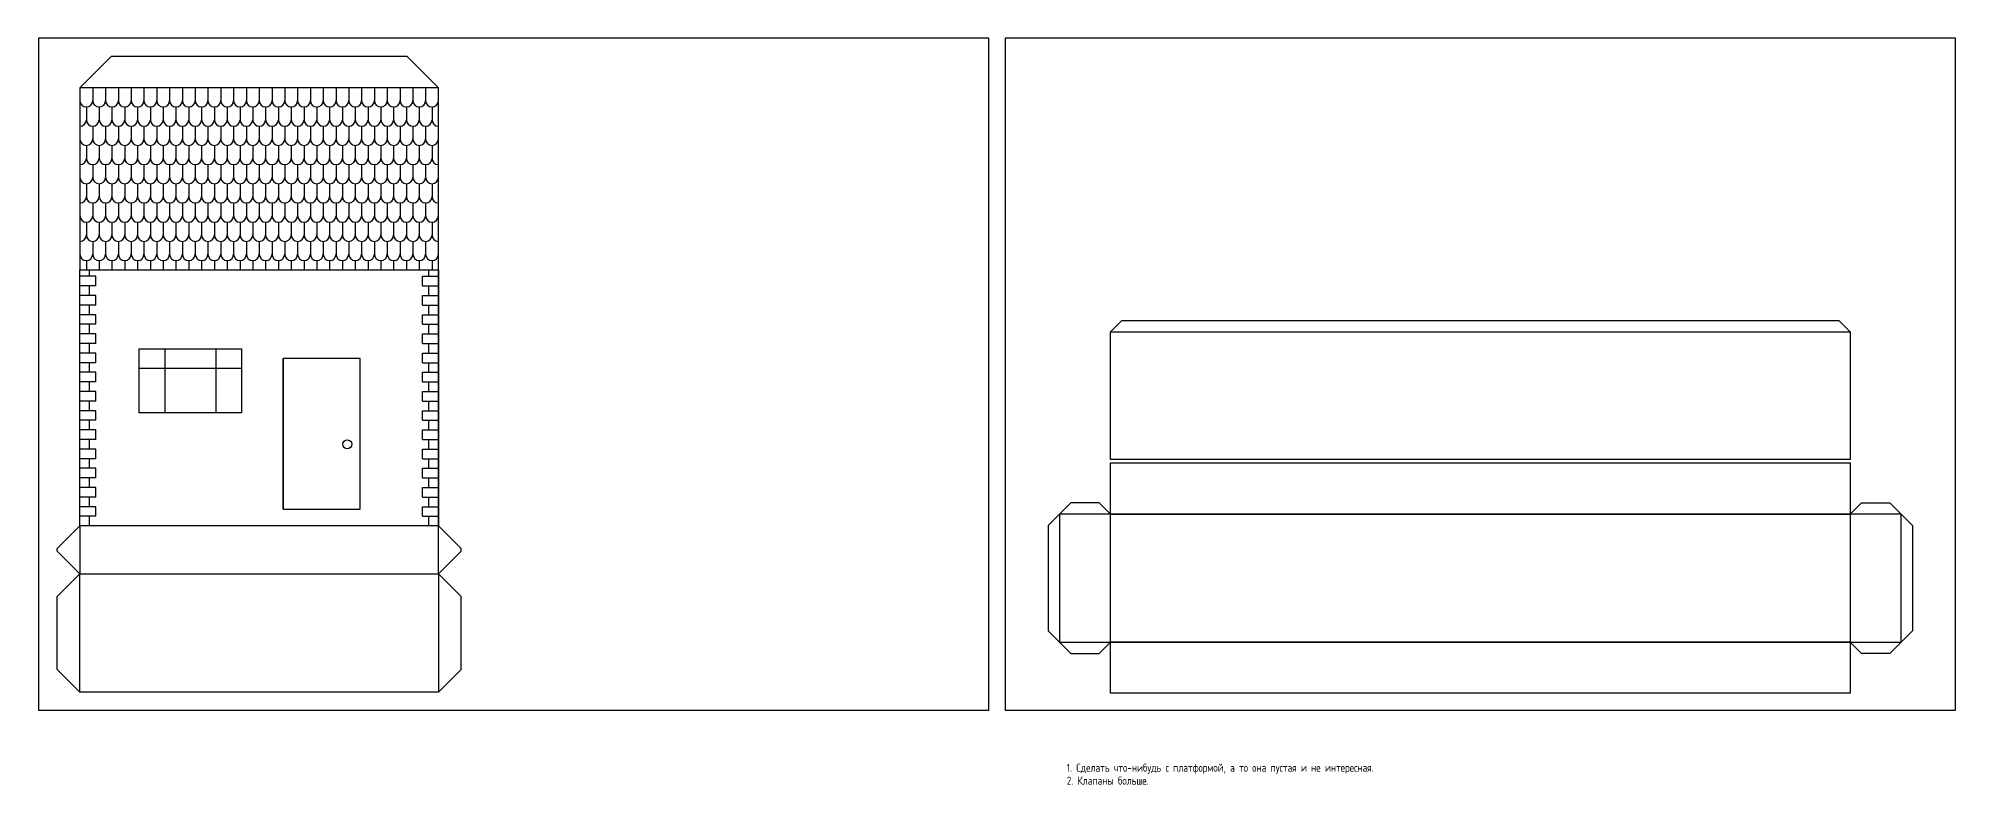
# Model space of a CAD drawing. Header units: millimetres. Extents: x 2310 to 3293, y 1886 to 2149.
# Drawn here: x 2694 to 3293, y 1915 to 2149 of the extents above; entities that cross this region are included whole.
import ezdxf

# ---------------------------------------------------------------- set-up
doc = ezdxf.new("R2010")
doc.units = ezdxf.units.MM
doc.styles.add('TextStyle01', font='romans.shx', dxfattribs={"width": 0.8})

msp = doc.modelspace()

# ---------------------------------------------------------------- linework, layer by layer
for p, q in [((2706.549, 2133.058), (2716.394, 2142.904)), ((2716.394, 2142.904), (2808.703, 2142.904)), ((2808.703, 2142.904), (2818.549, 2133.058)), ((2710.549, 2133.058), (2710.549, 2129.058)), ((2714.549, 2133.058), (2714.549, 2129.058)), ((2718.549, 2133.058), (2718.549, 2129.058)), ((2722.549, 2133.058), (2722.549, 2129.058)), ((2726.549, 2133.058), (2726.549, 2129.058)), ((2730.549, 2133.058), (2730.549, 2129.058)), ((2734.549, 2133.058), (2734.549, 2129.058)), ((2738.549, 2133.058), (2738.549, 2129.058)), ((2742.549, 2133.058), (2742.549, 2129.058)), ((2746.549, 2133.058), (2746.549, 2129.058)), ((2750.549, 2133.058), (2750.549, 2129.058)), ((2754.549, 2133.058), (2754.549, 2129.058)), ((2758.549, 2133.058), (2758.549, 2129.058)), ((2762.549, 2133.058), (2762.549, 2129.058)), ((2766.549, 2133.058), (2766.549, 2129.058)), ((2770.549, 2133.058), (2770.549, 2129.058)), ((2774.549, 2133.058), (2774.549, 2129.058)), ((2778.549, 2133.058), (2778.549, 2129.058)), ((2782.549, 2133.058), (2782.549, 2129.058)), ((2786.549, 2133.058), (2786.549, 2129.058)), ((2790.549, 2133.058), (2790.549, 2129.058)), ((2794.549, 2133.058), (2794.549, 2129.058)), ((2798.549, 2133.058), (2798.549, 2129.058)), ((2802.549, 2133.058), (2802.549, 2129.058)), ((2806.549, 2133.058), (2806.549, 2129.058)), ((2810.549, 2133.058), (2810.549, 2129.058)), ((2814.549, 2133.058), (2814.549, 2129.058)), ((2708.549, 2127.058), (2708.549, 2123.058)), ((2712.549, 2127.058), (2712.549, 2123.058)), ((2716.549, 2127.058), (2716.549, 2123.058)), ((2720.549, 2127.058), (2720.549, 2123.058)), ((2724.549, 2127.058), (2724.549, 2123.058)), ((2728.549, 2127.058), (2728.549, 2123.058)), ((2732.549, 2127.058), (2732.549, 2123.058)), ((2736.549, 2127.058), (2736.549, 2123.058)), ((2740.549, 2127.058), (2740.549, 2123.058)), ((2744.549, 2127.058), (2744.549, 2123.058)), ((2748.549, 2127.058), (2748.549, 2123.058)), ((2752.549, 2127.058), (2752.549, 2123.058)), ((2756.549, 2127.058), (2756.549, 2123.058)), ((2760.549, 2127.058), (2760.549, 2123.058)), ((2764.549, 2127.058), (2764.549, 2123.058)), ((2768.549, 2127.058), (2768.549, 2123.058)), ((2772.549, 2127.058), (2772.549, 2123.058)), ((2776.549, 2127.058), (2776.549, 2123.058)), ((2780.549, 2127.058), (2780.549, 2123.058)), ((2784.549, 2127.058), (2784.549, 2123.058)), ((2788.549, 2127.058), (2788.549, 2123.058)), ((2792.549, 2127.058), (2792.549, 2123.058)), ((2796.549, 2127.058), (2796.549, 2123.058)), ((2800.549, 2127.058), (2800.549, 2123.058)), ((2804.549, 2127.058), (2804.549, 2123.058)), ((2808.549, 2127.058), (2808.549, 2123.058)), ((2812.549, 2127.058), (2812.549, 2123.058)), ((2816.549, 2127.058), (2816.549, 2123.058)), ((2710.549, 2121.058), (2710.549, 2117.058)), ((2714.549, 2121.058), (2714.549, 2117.058)), ((2718.549, 2121.058), (2718.549, 2117.058)), ((2722.549, 2121.058), (2722.549, 2117.058)), ((2726.549, 2121.058), (2726.549, 2117.058)), ((2730.549, 2121.058), (2730.549, 2117.058)), ((2734.549, 2121.058), (2734.549, 2117.058)), ((2738.549, 2121.058), (2738.549, 2117.058)), ((2742.549, 2121.058), (2742.549, 2117.058)), ((2746.549, 2121.058), (2746.549, 2117.058)), ((2750.549, 2121.058), (2750.549, 2117.058)), ((2754.549, 2121.058), (2754.549, 2117.058)), ((2758.549, 2121.058), (2758.549, 2117.058)), ((2762.549, 2121.058), (2762.549, 2117.058)), ((2766.549, 2121.058), (2766.549, 2117.058)), ((2770.549, 2121.058), (2770.549, 2117.058)), ((2774.549, 2121.058), (2774.549, 2117.058)), ((2778.549, 2121.058), (2778.549, 2117.058)), ((2782.549, 2121.058), (2782.549, 2117.058)), ((2786.549, 2121.058), (2786.549, 2117.058)), ((2790.549, 2121.058), (2790.549, 2117.058)), ((2794.549, 2121.058), (2794.549, 2117.058)), ((2798.549, 2121.058), (2798.549, 2117.058)), ((2802.549, 2121.058), (2802.549, 2117.058)), ((2806.549, 2121.058), (2806.549, 2117.058)), ((2810.549, 2121.058), (2810.549, 2117.058)), ((2814.549, 2121.058), (2814.549, 2117.058)), ((2708.549, 2115.058), (2708.549, 2111.058)), ((2712.549, 2115.058), (2712.549, 2111.058)), ((2716.549, 2115.058), (2716.549, 2111.058)), ((2720.549, 2115.058), (2720.549, 2111.058)), ((2724.549, 2115.058), (2724.549, 2111.058)), ((2728.549, 2115.058), (2728.549, 2111.058)), ((2732.549, 2115.058), (2732.549, 2111.058)), ((2736.549, 2115.058), (2736.549, 2111.058)), ((2740.549, 2115.058), (2740.549, 2111.058)), ((2744.549, 2115.058), (2744.549, 2111.058)), ((2748.549, 2115.058), (2748.549, 2111.058)), ((2752.549, 2115.058), (2752.549, 2111.058)), ((2756.549, 2115.058), (2756.549, 2111.058)), ((2760.549, 2115.058), (2760.549, 2111.058)), ((2764.549, 2115.058), (2764.549, 2111.058)), ((2768.549, 2115.058), (2768.549, 2111.058)), ((2772.549, 2115.058), (2772.549, 2111.058)), ((2776.549, 2115.058), (2776.549, 2111.058)), ((2780.549, 2115.058), (2780.549, 2111.058)), ((2784.549, 2115.058), (2784.549, 2111.058)), ((2788.549, 2115.058), (2788.549, 2111.058)), ((2792.549, 2115.058), (2792.549, 2111.058)), ((2796.549, 2115.058), (2796.549, 2111.058)), ((2800.549, 2115.058), (2800.549, 2111.058)), ((2804.549, 2115.058), (2804.549, 2111.058)), ((2808.549, 2115.058), (2808.549, 2111.058)), ((2812.549, 2115.058), (2812.549, 2111.058)), ((2816.549, 2115.058), (2816.549, 2111.058)), ((2710.549, 2109.058), (2710.549, 2105.058)), ((2714.549, 2109.058), (2714.549, 2105.058)), ((2718.549, 2109.058), (2718.549, 2105.058)), ((2722.549, 2109.058), (2722.549, 2105.058)), ((2726.549, 2109.058), (2726.549, 2105.058)), ((2730.549, 2109.058), (2730.549, 2105.058)), ((2734.549, 2109.058), (2734.549, 2105.058)), ((2738.549, 2109.058), (2738.549, 2105.058)), ((2742.549, 2109.058), (2742.549, 2105.058)), ((2746.549, 2109.058), (2746.549, 2105.058)), ((2750.549, 2109.058), (2750.549, 2105.058)), ((2754.549, 2109.058), (2754.549, 2105.058)), ((2758.549, 2109.058), (2758.549, 2105.058)), ((2762.549, 2109.058), (2762.549, 2105.058)), ((2766.549, 2109.058), (2766.549, 2105.058)), ((2770.549, 2109.058), (2770.549, 2105.058)), ((2774.549, 2109.058), (2774.549, 2105.058)), ((2778.549, 2109.058), (2778.549, 2105.058)), ((2782.549, 2109.058), (2782.549, 2105.058)), ((2786.549, 2109.058), (2786.549, 2105.058)), ((2790.549, 2109.058), (2790.549, 2105.058)), ((2794.549, 2109.058), (2794.549, 2105.058)), ((2798.549, 2109.058), (2798.549, 2105.058)), ((2802.549, 2109.058), (2802.549, 2105.058)), ((2806.549, 2109.058), (2806.549, 2105.058)), ((2810.549, 2109.058), (2810.549, 2105.058)), ((2814.549, 2109.058), (2814.549, 2105.058)), ((2708.549, 2103.058), (2708.549, 2099.058)), ((2712.549, 2103.058), (2712.549, 2099.058)), ((2716.549, 2103.058), (2716.549, 2099.058)), ((2720.549, 2103.058), (2720.549, 2099.058)), ((2724.549, 2103.058), (2724.549, 2099.058)), ((2728.549, 2103.058), (2728.549, 2099.058)), ((2732.549, 2103.058), (2732.549, 2099.058)), ((2736.549, 2103.058), (2736.549, 2099.058)), ((2740.549, 2103.058), (2740.549, 2099.058)), ((2744.549, 2103.058), (2744.549, 2099.058)), ((2748.549, 2103.058), (2748.549, 2099.058)), ((2752.549, 2103.058), (2752.549, 2099.058)), ((2756.549, 2103.058), (2756.549, 2099.058)), ((2760.549, 2103.058), (2760.549, 2099.058)), ((2764.549, 2103.058), (2764.549, 2099.058)), ((2768.549, 2103.058), (2768.549, 2099.058)), ((2772.549, 2103.058), (2772.549, 2099.058)), ((2776.549, 2103.058), (2776.549, 2099.058)), ((2780.549, 2103.058), (2780.549, 2099.058)), ((2784.549, 2103.058), (2784.549, 2099.058)), ((2788.549, 2103.058), (2788.549, 2099.058)), ((2792.549, 2103.058), (2792.549, 2099.058)), ((2796.549, 2103.058), (2796.549, 2099.058)), ((2800.549, 2103.058), (2800.549, 2099.058)), ((2804.549, 2103.058), (2804.549, 2099.058)), ((2808.549, 2103.058), (2808.549, 2099.058)), ((2812.549, 2103.058), (2812.549, 2099.058)), ((2816.549, 2103.058), (2816.549, 2099.058)), ((2710.549, 2097.058), (2710.549, 2093.058)), ((2714.549, 2097.058), (2714.549, 2093.058)), ((2718.549, 2097.058), (2718.549, 2093.058)), ((2722.549, 2097.058), (2722.549, 2093.058)), ((2726.549, 2097.058), (2726.549, 2093.058)), ((2730.549, 2097.058), (2730.549, 2093.058)), ((2734.549, 2097.058), (2734.549, 2093.058)), ((2738.549, 2097.058), (2738.549, 2093.058)), ((2742.549, 2097.058), (2742.549, 2093.058)), ((2746.549, 2097.058), (2746.549, 2093.058)), ((2750.549, 2097.058), (2750.549, 2093.058)), ((2754.549, 2097.058), (2754.549, 2093.058)), ((2758.549, 2097.058), (2758.549, 2093.058)), ((2762.549, 2097.058), (2762.549, 2093.058)), ((2766.549, 2097.058), (2766.549, 2093.058)), ((2770.549, 2097.058), (2770.549, 2093.058)), ((2774.549, 2097.058), (2774.549, 2093.058)), ((2778.549, 2097.058), (2778.549, 2093.058)), ((2782.549, 2097.058), (2782.549, 2093.058)), ((2786.549, 2097.058), (2786.549, 2093.058)), ((2790.549, 2097.058), (2790.549, 2093.058)), ((2794.549, 2097.058), (2794.549, 2093.058)), ((2798.549, 2097.058), (2798.549, 2093.058)), ((2802.549, 2097.058), (2802.549, 2093.058)), ((2806.549, 2097.058), (2806.549, 2093.058)), ((2810.549, 2097.058), (2810.549, 2093.058)), ((2814.549, 2097.058), (2814.549, 2093.058)), ((2708.549, 2091.058), (2708.549, 2087.058)), ((2712.549, 2091.058), (2712.549, 2087.058)), ((2716.549, 2091.058), (2716.549, 2087.058)), ((2720.549, 2091.058), (2720.549, 2087.058)), ((2724.549, 2091.058), (2724.549, 2087.058)), ((2728.549, 2091.058), (2728.549, 2087.058)), ((2732.549, 2091.058), (2732.549, 2087.058)), ((2736.549, 2091.058), (2736.549, 2087.058)), ((2740.549, 2091.058), (2740.549, 2087.058)), ((2744.549, 2091.058), (2744.549, 2087.058)), ((2748.549, 2091.058), (2748.549, 2087.058)), ((2752.549, 2091.058), (2752.549, 2087.058)), ((2756.549, 2091.058), (2756.549, 2087.058)), ((2760.549, 2091.058), (2760.549, 2087.058)), ((2764.549, 2091.058), (2764.549, 2087.058)), ((2768.549, 2091.058), (2768.549, 2087.058)), ((2772.549, 2091.058), (2772.549, 2087.058)), ((2776.549, 2091.058), (2776.549, 2087.058)), ((2780.549, 2091.058), (2780.549, 2087.058)), ((2784.549, 2091.058), (2784.549, 2087.058)), ((2788.549, 2091.058), (2788.549, 2087.058)), ((2792.549, 2091.058), (2792.549, 2087.058)), ((2796.549, 2091.058), (2796.549, 2087.058)), ((2800.549, 2091.058), (2800.549, 2087.058)), ((2804.549, 2091.058), (2804.549, 2087.058)), ((2808.549, 2091.058), (2808.549, 2087.058)), ((2812.549, 2091.058), (2812.549, 2087.058)), ((2816.549, 2091.058), (2816.549, 2087.058)), ((2710.549, 2085.058), (2710.549, 2081.058)), ((2714.549, 2085.058), (2714.549, 2081.058)), ((2718.549, 2085.058), (2718.549, 2081.058)), ((2722.549, 2085.058), (2722.549, 2081.058)), ((2726.549, 2085.058), (2726.549, 2081.058)), ((2730.549, 2085.058), (2730.549, 2081.058)), ((2734.549, 2085.058), (2734.549, 2081.058)), ((2738.549, 2085.058), (2738.549, 2081.058)), ((2742.549, 2085.058), (2742.549, 2081.058)), ((2746.549, 2085.058), (2746.549, 2081.058)), ((2750.549, 2085.058), (2750.549, 2081.058)), ((2754.549, 2085.058), (2754.549, 2081.058)), ((2758.549, 2085.058), (2758.549, 2081.058)), ((2762.549, 2085.058), (2762.549, 2081.058)), ((2766.549, 2085.058), (2766.549, 2081.058)), ((2770.549, 2085.058), (2770.549, 2081.058)), ((2774.549, 2085.058), (2774.549, 2081.058)), ((2778.549, 2085.058), (2778.549, 2081.058)), ((2782.549, 2085.058), (2782.549, 2081.058)), ((2786.549, 2085.058), (2786.549, 2081.058)), ((2790.549, 2085.058), (2790.549, 2081.058)), ((2794.549, 2085.058), (2794.549, 2081.058)), ((2798.549, 2085.058), (2798.549, 2081.058)), ((2802.549, 2085.058), (2802.549, 2081.058)), ((2806.549, 2085.058), (2806.549, 2081.058)), ((2810.549, 2085.058), (2810.549, 2081.058)), ((2814.549, 2085.058), (2814.549, 2081.058)), ((2708.549, 2079.058), (2708.549, 2076.136)), ((2712.549, 2079.058), (2712.549, 2076.136)), ((2716.549, 2079.058), (2716.549, 2076.136)), ((2720.549, 2079.058), (2720.549, 2076.136)), ((2724.549, 2079.058), (2724.549, 2076.136)), ((2728.549, 2079.058), (2728.549, 2076.136)), ((2732.549, 2079.058), (2732.549, 2076.136)), ((2736.549, 2079.058), (2736.549, 2076.136)), ((2740.549, 2079.058), (2740.549, 2076.136)), ((2744.549, 2079.058), (2744.549, 2076.136)), ((2748.549, 2079.058), (2748.549, 2076.136)), ((2752.549, 2079.058), (2752.549, 2076.136)), ((2756.549, 2079.058), (2756.549, 2076.136)), ((2760.549, 2079.058), (2760.549, 2076.136)), ((2764.549, 2079.058), (2764.549, 2076.136)), ((2768.549, 2079.058), (2768.549, 2076.136)), ((2772.549, 2079.058), (2772.549, 2076.136)), ((2776.549, 2079.058), (2776.549, 2076.136)), ((2780.549, 2079.058), (2780.549, 2076.136)), ((2784.549, 2079.058), (2784.549, 2076.136)), ((2788.549, 2079.058), (2788.549, 2076.136)), ((2792.549, 2079.058), (2792.549, 2076.136)), ((2796.549, 2079.058), (2796.549, 2076.136)), ((2800.549, 2079.058), (2800.549, 2076.136)), ((2804.549, 2079.058), (2804.549, 2076.136)), ((2808.549, 2079.058), (2808.549, 2076.136)), ((2812.549, 2079.058), (2812.549, 2076.136)), ((2816.549, 2079.058), (2816.549, 2076.136)), ((2706.549, 1996.136), (2706.549, 2076.136)), ((2706.549, 1996.136), (2706.549, 2076.136)), ((2711.549, 2074.136), (2706.549, 2074.136)), ((2709.549, 2074.136), (2709.549, 2076.136)), ((2711.549, 2071.136), (2711.549, 2074.136)), ((2813.549, 2071.136), (2813.549, 2074.136)), ((2813.549, 2074.136), (2818.549, 2074.136)), ((2815.549, 2074.136), (2815.549, 2076.136)), ((2818.549, 1996.136), (2818.549, 2076.136)), ((2818.549, 1996.136), (2818.549, 2076.136)), ((2711.549, 2071.136), (2706.549, 2071.136)), ((2711.549, 2068.136), (2706.549, 2068.136)), ((2709.549, 2068.136), (2709.549, 2071.136)), ((2711.549, 2065.136), (2711.549, 2068.136)), ((2813.549, 2071.136), (2818.549, 2071.136)), ((2813.549, 2065.136), (2813.549, 2068.136)), ((2813.549, 2068.136), (2818.549, 2068.136)), ((2815.549, 2068.136), (2815.549, 2071.136)), ((2711.549, 2065.136), (2706.549, 2065.136)), ((2711.549, 2062.136), (2706.549, 2062.136)), ((2709.549, 2062.136), (2709.549, 2065.136)), ((2711.549, 2059.136), (2711.549, 2062.136)), ((2813.549, 2065.136), (2818.549, 2065.136)), ((2813.549, 2059.136), (2813.549, 2062.136)), ((2813.549, 2062.136), (2818.549, 2062.136)), ((2815.549, 2062.136), (2815.549, 2065.136)), ((2711.549, 2059.136), (2706.549, 2059.136)), ((2711.549, 2056.136), (2706.549, 2056.136)), ((2709.549, 2056.136), (2709.549, 2059.136)), ((2711.549, 2053.136), (2711.549, 2056.136)), ((2813.549, 2059.136), (2818.549, 2059.136)), ((2813.549, 2053.136), (2813.549, 2056.136)), ((2813.549, 2056.136), (2818.549, 2056.136)), ((2815.549, 2056.136), (2815.549, 2059.136)), ((3028.549, 2056.83), (3032.084, 2060.366)), ((3032.084, 2060.366), (3256.013, 2060.366)), ((3256.013, 2060.366), (3259.549, 2056.83)), ((2711.549, 2053.136), (2706.549, 2053.136)), ((2711.549, 2050.136), (2706.549, 2050.136)), ((2709.549, 2050.136), (2709.549, 2053.136)), ((2711.549, 2047.136), (2711.549, 2050.136)), ((2733.049, 2051.433), (2733.049, 2031.433)), ((2749.049, 2051.433), (2749.049, 2031.433)), ((2813.549, 2053.136), (2818.549, 2053.136)), ((2813.549, 2047.136), (2813.549, 2050.136)), ((2813.549, 2050.136), (2818.549, 2050.136)), ((2815.549, 2050.136), (2815.549, 2053.136)), ((2711.549, 2047.136), (2706.549, 2047.136)), ((2711.549, 2044.136), (2706.549, 2044.136)), ((2709.549, 2044.136), (2709.549, 2047.136)), ((2711.549, 2041.136), (2711.549, 2044.136)), ((2725.049, 2045.433), (2757.049, 2045.433)), ((2770.049, 2001.387), (2770.049, 2048.433)), ((2813.549, 2047.136), (2818.549, 2047.136)), ((2813.549, 2041.136), (2813.549, 2044.136)), ((2813.549, 2044.136), (2818.549, 2044.136)), ((2815.549, 2044.136), (2815.549, 2047.136)), ((2711.549, 2041.136), (2706.549, 2041.136)), ((2711.549, 2038.136), (2706.549, 2038.136)), ((2709.549, 2038.136), (2709.549, 2041.136)), ((2711.549, 2035.136), (2711.549, 2038.136)), ((2813.549, 2041.136), (2818.549, 2041.136)), ((2813.549, 2035.136), (2813.549, 2038.136)), ((2813.549, 2038.136), (2818.549, 2038.136)), ((2815.549, 2038.136), (2815.549, 2041.136)), ((2711.549, 2035.136), (2706.549, 2035.136)), ((2711.549, 2032.136), (2706.549, 2032.136)), ((2709.549, 2032.136), (2709.549, 2035.136)), ((2711.549, 2029.136), (2711.549, 2032.136)), ((2813.549, 2035.136), (2818.549, 2035.136)), ((2813.549, 2029.136), (2813.549, 2032.136)), ((2813.549, 2032.136), (2818.549, 2032.136)), ((2815.549, 2032.136), (2815.549, 2035.136)), ((2711.549, 2029.136), (2706.549, 2029.136)), ((2711.549, 2026.136), (2706.549, 2026.136)), ((2709.549, 2026.136), (2709.549, 2029.136)), ((2711.549, 2023.136), (2711.549, 2026.136)), ((2813.549, 2029.136), (2818.549, 2029.136)), ((2813.549, 2023.136), (2813.549, 2026.136)), ((2813.549, 2026.136), (2818.549, 2026.136)), ((2815.549, 2026.136), (2815.549, 2029.136)), ((2711.549, 2023.136), (2706.549, 2023.136)), ((2711.549, 2020.136), (2706.549, 2020.136)), ((2709.549, 2020.136), (2709.549, 2023.136)), ((2711.549, 2017.136), (2711.549, 2020.136)), ((2813.549, 2023.136), (2818.549, 2023.136)), ((2813.549, 2017.136), (2813.549, 2020.136)), ((2813.549, 2020.136), (2818.549, 2020.136)), ((2815.549, 2020.136), (2815.549, 2023.136)), ((2711.549, 2017.136), (2706.549, 2017.136)), ((2711.549, 2014.136), (2706.549, 2014.136)), ((2709.549, 2014.136), (2709.549, 2017.136)), ((2711.549, 2011.136), (2711.549, 2014.136)), ((2813.549, 2017.136), (2818.549, 2017.136)), ((2813.549, 2011.136), (2813.549, 2014.136)), ((2813.549, 2014.136), (2818.549, 2014.136)), ((2815.549, 2014.136), (2815.549, 2017.136)), ((2711.549, 2011.136), (2706.549, 2011.136)), ((2711.549, 2008.136), (2706.549, 2008.136)), ((2709.549, 2008.136), (2709.549, 2011.136)), ((2711.549, 2005.136), (2711.549, 2008.136)), ((2813.549, 2011.136), (2818.549, 2011.136)), ((2813.549, 2005.136), (2813.549, 2008.136)), ((2813.549, 2008.136), (2818.549, 2008.136)), ((2815.549, 2008.136), (2815.549, 2011.136)), ((2711.549, 2005.136), (2706.549, 2005.136)), ((2711.549, 2002.136), (2706.549, 2002.136)), ((2709.549, 2002.136), (2709.549, 2005.136)), ((2711.549, 1999.136), (2711.549, 2002.136)), ((2813.549, 2005.136), (2818.549, 2005.136)), ((2813.549, 1999.136), (2813.549, 2002.136)), ((2813.549, 2002.136), (2818.549, 2002.136)), ((2815.549, 2002.136), (2815.549, 2005.136)), ((3016.084, 2003.366), (3012.549, 1999.83)), ((3025.013, 2003.366), (3016.084, 2003.366)), ((3028.549, 1999.83), (3025.013, 2003.366)), ((3259.549, 1999.83), (3263.084, 2003.366)), ((3263.084, 2003.366), (3272.013, 2003.366)), ((3272.013, 2003.366), (3275.549, 1999.83)), ((2706.549, 1996.136), (2699.477, 1989.065)), ((2711.549, 1999.136), (2706.549, 1999.136)), ((2709.549, 1996.136), (2709.549, 1999.136)), ((2813.549, 1999.136), (2818.549, 1999.136)), ((2815.549, 1996.136), (2815.549, 1999.136)), ((2818.549, 1996.136), (2825.62, 1989.065)), ((3012.549, 1999.83), (3009.013, 1996.295)), ((3009.013, 1996.295), (3009.013, 1963.366)), ((3275.549, 1999.83), (3279.084, 1996.295)), ((3279.084, 1996.295), (3279.084, 1963.366)), ((2699.477, 1988.207), (2699.477, 1989.065)), ((2825.62, 1988.207), (2825.62, 1989.065)), ((2706.549, 1981.136), (2699.477, 1988.207)), ((2818.549, 1981.136), (2825.62, 1988.207)), ((2706.549, 1981.136), (2699.477, 1974.065)), ((2818.549, 1981.136), (2825.62, 1974.065)), ((2699.477, 1951.207), (2699.477, 1974.065)), ((2825.62, 1951.207), (2825.62, 1974.065)), ((3009.013, 1963.366), (3012.549, 1959.83)), ((3012.549, 1959.83), (3016.084, 1956.295)), ((3025.013, 1956.295), (3028.549, 1959.83)), ((3263.084, 1956.295), (3259.549, 1959.83)), ((3275.549, 1959.83), (3272.013, 1956.295)), ((3279.084, 1963.366), (3275.549, 1959.83)), ((3016.084, 1956.295), (3025.013, 1956.295)), ((3272.013, 1956.295), (3263.084, 1956.295)), ((2706.549, 1944.136), (2699.477, 1951.207)), ((2818.549, 1944.136), (2825.62, 1951.207))]:
    msp.add_line(p, q)
for points in [[(2990.549, 2148.52), (2693.549, 2148.52), (2693.549, 1938.52), (2990.549, 1938.52)], [(3292.549, 2148.52), (2995.549, 2148.52), (2995.549, 1938.52), (3292.549, 1938.52)], [(2818.549, 2133.058), (2706.549, 2133.058), (2706.549, 2076.136), (2818.549, 2076.136)], [(2706.549, 2076.136), (2818.549, 2076.136), (2818.549, 1996.136), (2706.549, 1996.136)], [(3028.549, 2056.83), (3259.549, 2056.83), (3259.549, 2016.83), (3028.549, 2016.83)], [(2725.049, 2051.433), (2757.049, 2051.433), (2757.049, 2031.433), (2725.049, 2031.433)], [(2794.049, 2048.433), (2770.049, 2048.433), (2770.049, 2001.387), (2794.049, 2001.387)], [(3028.549, 2015.83), (3259.549, 2015.83), (3259.549, 1999.83), (3028.549, 1999.83)], [(2706.549, 1981.136), (2818.549, 1981.136), (2818.549, 1996.136), (2706.549, 1996.136)], [(3028.549, 1999.83), (3012.549, 1999.83), (3012.549, 1959.83), (3028.549, 1959.83)], [(3028.549, 1999.83), (3259.549, 1999.83), (3259.549, 1959.83), (3028.549, 1959.83)], [(3275.549, 1999.83), (3259.549, 1999.83), (3259.549, 1959.83), (3275.549, 1959.83)], [(2706.549, 1981.136), (2818.549, 1981.136), (2818.549, 1944.136), (2706.549, 1944.136)], [(3028.549, 1959.83), (3259.549, 1959.83), (3259.549, 1943.83), (3028.549, 1943.83)]]:
    msp.add_lwpolyline(points, close=True)
msp.add_circle((2790.049, 2021.64), 1.394)
for centre, start, end in [((2708.549, 2129.058), 180, 0), ((2712.549, 2129.058), 180, 0), ((2716.549, 2129.058), 180, 0), ((2720.549, 2129.058), 180, 0), ((2724.549, 2129.058), 180, 0), ((2728.549, 2129.058), 180, 0), ((2732.549, 2129.058), 180, 0), ((2736.549, 2129.058), 180, 0), ((2740.549, 2129.058), 180, 0), ((2744.549, 2129.058), 180, 0), ((2748.549, 2129.058), 180, 0), ((2752.549, 2129.058), 180, 0), ((2756.549, 2129.058), 180, 0), ((2760.549, 2129.058), 180, 0), ((2764.549, 2129.058), 180, 0), ((2768.549, 2129.058), 180, 0), ((2772.549, 2129.058), 180, 0), ((2776.549, 2129.058), 180, 0), ((2780.549, 2129.058), 180, 0), ((2784.549, 2129.058), 180, 0), ((2788.549, 2129.058), 180, 0), ((2792.549, 2129.058), 180, 0), ((2796.549, 2129.058), 180, 0), ((2800.549, 2129.058), 180, 0), ((2804.549, 2129.058), 180, 0), ((2808.549, 2129.058), 180, 0), ((2812.549, 2129.058), 180, 0), ((2816.549, 2129.058), 180, 0), ((2706.549, 2123.058), 270, 0), ((2710.549, 2123.058), 180, 0), ((2714.549, 2123.058), 180, 0), ((2718.549, 2123.058), 180, 0), ((2722.549, 2123.058), 180, 0), ((2726.549, 2123.058), 180, 0), ((2730.549, 2123.058), 180, 0), ((2734.549, 2123.058), 180, 0), ((2738.549, 2123.058), 180, 0), ((2742.549, 2123.058), 180, 0), ((2746.549, 2123.058), 180, 0), ((2750.549, 2123.058), 180, 0), ((2754.549, 2123.058), 180, 0), ((2758.549, 2123.058), 180, 0), ((2762.549, 2123.058), 180, 0), ((2766.549, 2123.058), 180, 0), ((2770.549, 2123.058), 180, 0), ((2774.549, 2123.058), 180, 0), ((2778.549, 2123.058), 180, 0), ((2782.549, 2123.058), 180, 0), ((2786.549, 2123.058), 180, 0), ((2790.549, 2123.058), 180, 0), ((2794.549, 2123.058), 180, 0), ((2798.549, 2123.058), 180, 0), ((2802.549, 2123.058), 180, 0), ((2806.549, 2123.058), 180, 0), ((2810.549, 2123.058), 180, 0), ((2814.549, 2123.058), 180, 0), ((2818.549, 2123.058), 180, 270), ((2708.549, 2117.058), 180, 0), ((2712.549, 2117.058), 180, 0), ((2716.549, 2117.058), 180, 0), ((2720.549, 2117.058), 180, 0), ((2724.549, 2117.058), 180, 0), ((2728.549, 2117.058), 180, 0), ((2732.549, 2117.058), 180, 0), ((2736.549, 2117.058), 180, 0), ((2740.549, 2117.058), 180, 0), ((2744.549, 2117.058), 180, 0), ((2748.549, 2117.058), 180, 0), ((2752.549, 2117.058), 180, 0), ((2756.549, 2117.058), 180, 0), ((2760.549, 2117.058), 180, 0), ((2764.549, 2117.058), 180, 0), ((2768.549, 2117.058), 180, 0), ((2772.549, 2117.058), 180, 0), ((2776.549, 2117.058), 180, 0), ((2780.549, 2117.058), 180, 0), ((2784.549, 2117.058), 180, 0), ((2788.549, 2117.058), 180, 0), ((2792.549, 2117.058), 180, 0), ((2796.549, 2117.058), 180, 0), ((2800.549, 2117.058), 180, 0), ((2804.549, 2117.058), 180, 0), ((2808.549, 2117.058), 180, 0), ((2812.549, 2117.058), 180, 0), ((2816.549, 2117.058), 180, 0), ((2706.549, 2111.058), 270, 0), ((2710.549, 2111.058), 180, 0), ((2714.549, 2111.058), 180, 0), ((2718.549, 2111.058), 180, 0), ((2722.549, 2111.058), 180, 0), ((2726.549, 2111.058), 180, 0), ((2730.549, 2111.058), 180, 0), ((2734.549, 2111.058), 180, 0), ((2738.549, 2111.058), 180, 0), ((2742.549, 2111.058), 180, 0), ((2746.549, 2111.058), 180, 0), ((2750.549, 2111.058), 180, 0), ((2754.549, 2111.058), 180, 0), ((2758.549, 2111.058), 180, 0), ((2762.549, 2111.058), 180, 0), ((2766.549, 2111.058), 180, 0), ((2770.549, 2111.058), 180, 0), ((2774.549, 2111.058), 180, 0), ((2778.549, 2111.058), 180, 0), ((2782.549, 2111.058), 180, 0), ((2786.549, 2111.058), 180, 0), ((2790.549, 2111.058), 180, 0), ((2794.549, 2111.058), 180, 0), ((2798.549, 2111.058), 180, 0), ((2802.549, 2111.058), 180, 0), ((2806.549, 2111.058), 180, 0), ((2810.549, 2111.058), 180, 0), ((2814.549, 2111.058), 180, 0), ((2818.549, 2111.058), 180, 270), ((2708.549, 2105.058), 180, 0), ((2712.549, 2105.058), 180, 0), ((2716.549, 2105.058), 180, 0), ((2720.549, 2105.058), 180, 0), ((2724.549, 2105.058), 180, 0), ((2728.549, 2105.058), 180, 0), ((2732.549, 2105.058), 180, 0), ((2736.549, 2105.058), 180, 0), ((2740.549, 2105.058), 180, 0), ((2744.549, 2105.058), 180, 0), ((2748.549, 2105.058), 180, 0), ((2752.549, 2105.058), 180, 0), ((2756.549, 2105.058), 180, 0), ((2760.549, 2105.058), 180, 0), ((2764.549, 2105.058), 180, 0), ((2768.549, 2105.058), 180, 0), ((2772.549, 2105.058), 180, 0), ((2776.549, 2105.058), 180, 0), ((2780.549, 2105.058), 180, 0), ((2784.549, 2105.058), 180, 0), ((2788.549, 2105.058), 180, 0), ((2792.549, 2105.058), 180, 0), ((2796.549, 2105.058), 180, 0), ((2800.549, 2105.058), 180, 0), ((2804.549, 2105.058), 180, 0), ((2808.549, 2105.058), 180, 0), ((2812.549, 2105.058), 180, 0), ((2816.549, 2105.058), 180, 0), ((2706.549, 2099.058), 270, 0), ((2710.549, 2099.058), 180, 0), ((2714.549, 2099.058), 180, 0), ((2718.549, 2099.058), 180, 0), ((2722.549, 2099.058), 180, 0), ((2726.549, 2099.058), 180, 0), ((2730.549, 2099.058), 180, 0), ((2734.549, 2099.058), 180, 0), ((2738.549, 2099.058), 180, 0), ((2742.549, 2099.058), 180, 0), ((2746.549, 2099.058), 180, 0), ((2750.549, 2099.058), 180, 0), ((2754.549, 2099.058), 180, 0), ((2758.549, 2099.058), 180, 0), ((2762.549, 2099.058), 180, 0), ((2766.549, 2099.058), 180, 0), ((2770.549, 2099.058), 180, 0), ((2774.549, 2099.058), 180, 0), ((2778.549, 2099.058), 180, 0), ((2782.549, 2099.058), 180, 0), ((2786.549, 2099.058), 180, 0), ((2790.549, 2099.058), 180, 0), ((2794.549, 2099.058), 180, 0), ((2798.549, 2099.058), 180, 0), ((2802.549, 2099.058), 180, 0), ((2806.549, 2099.058), 180, 0), ((2810.549, 2099.058), 180, 0), ((2814.549, 2099.058), 180, 0), ((2818.549, 2099.058), 180, 270), ((2708.549, 2093.058), 180, 0), ((2712.549, 2093.058), 180, 0), ((2716.549, 2093.058), 180, 0), ((2720.549, 2093.058), 180, 0), ((2724.549, 2093.058), 180, 0), ((2728.549, 2093.058), 180, 0), ((2732.549, 2093.058), 180, 0), ((2736.549, 2093.058), 180, 0), ((2740.549, 2093.058), 180, 0), ((2744.549, 2093.058), 180, 0), ((2748.549, 2093.058), 180, 0), ((2752.549, 2093.058), 180, 0), ((2756.549, 2093.058), 180, 0), ((2760.549, 2093.058), 180, 0), ((2764.549, 2093.058), 180, 0), ((2768.549, 2093.058), 180, 0), ((2772.549, 2093.058), 180, 0), ((2776.549, 2093.058), 180, 0), ((2780.549, 2093.058), 180, 0), ((2784.549, 2093.058), 180, 0), ((2788.549, 2093.058), 180, 0), ((2792.549, 2093.058), 180, 0), ((2796.549, 2093.058), 180, 0), ((2800.549, 2093.058), 180, 0), ((2804.549, 2093.058), 180, 0), ((2808.549, 2093.058), 180, 0), ((2812.549, 2093.058), 180, 0), ((2816.549, 2093.058), 180, 0), ((2706.549, 2087.058), 270, 0), ((2710.549, 2087.058), 180, 0), ((2714.549, 2087.058), 180, 0), ((2718.549, 2087.058), 180, 0), ((2722.549, 2087.058), 180, 0), ((2726.549, 2087.058), 180, 0), ((2730.549, 2087.058), 180, 0), ((2734.549, 2087.058), 180, 0), ((2738.549, 2087.058), 180, 0), ((2742.549, 2087.058), 180, 0), ((2746.549, 2087.058), 180, 0), ((2750.549, 2087.058), 180, 0), ((2754.549, 2087.058), 180, 0), ((2758.549, 2087.058), 180, 0), ((2762.549, 2087.058), 180, 0), ((2766.549, 2087.058), 180, 0), ((2770.549, 2087.058), 180, 0), ((2774.549, 2087.058), 180, 0), ((2778.549, 2087.058), 180, 0), ((2782.549, 2087.058), 180, 0), ((2786.549, 2087.058), 180, 0), ((2790.549, 2087.058), 180, 0), ((2794.549, 2087.058), 180, 0), ((2798.549, 2087.058), 180, 0), ((2802.549, 2087.058), 180, 0), ((2806.549, 2087.058), 180, 0), ((2810.549, 2087.058), 180, 0), ((2814.549, 2087.058), 180, 0), ((2818.549, 2087.058), 180, 270), ((2708.549, 2081.058), 180, 0), ((2712.549, 2081.058), 180, 0), ((2716.549, 2081.058), 180, 0), ((2720.549, 2081.058), 180, 0), ((2724.549, 2081.058), 180, 0), ((2728.549, 2081.058), 180, 0), ((2732.549, 2081.058), 180, 0), ((2736.549, 2081.058), 180, 0), ((2740.549, 2081.058), 180, 0), ((2744.549, 2081.058), 180, 0), ((2748.549, 2081.058), 180, 0), ((2752.549, 2081.058), 180, 0), ((2756.549, 2081.058), 180, 0), ((2760.549, 2081.058), 180, 0), ((2764.549, 2081.058), 180, 0), ((2768.549, 2081.058), 180, 0), ((2772.549, 2081.058), 180, 0), ((2776.549, 2081.058), 180, 0), ((2780.549, 2081.058), 180, 0), ((2784.549, 2081.058), 180, 0), ((2788.549, 2081.058), 180, 0), ((2792.549, 2081.058), 180, 0), ((2796.549, 2081.058), 180, 0), ((2800.549, 2081.058), 180, 0), ((2804.549, 2081.058), 180, 0), ((2808.549, 2081.058), 180, 0), ((2812.549, 2081.058), 180, 0), ((2816.549, 2081.058), 180, 0)]:
    msp.add_arc(centre, 2, start, end)

# ---------------------------------------------------------------- texts
at = {"style": 'TextStyle01', "width": 0.8}
for s, p in [('1. Сделать что-нибудь с платформой, а то она пустая и не интересная.', (3014.845, 1919.3)), ('2. Клапаны больше.', (3014.845, 1915.252))]:
    msp.add_text(s, height=2.5, dxfattribs=at).set_placement(p)

doc.saveas('drawing.dxf')
